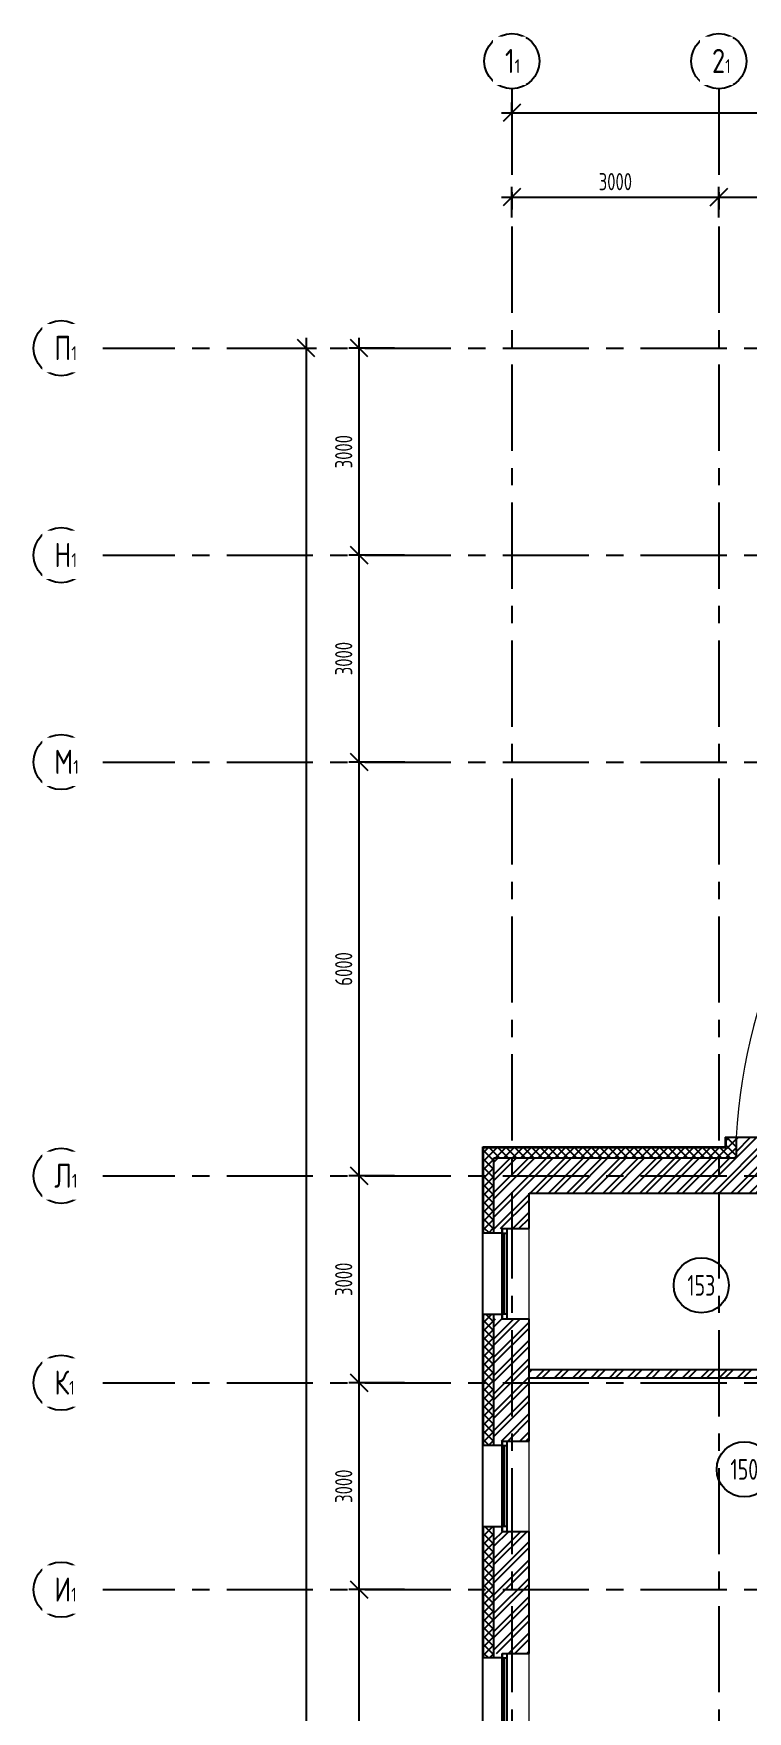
# Model space of a CAD drawing. Header units: millimetres. Extents: x -106726 to 8952771, y -150083 to 686385.
# Drawn here: x -13364 to -3016, y 55629 to 79957 of the extents above; entities that cross this region are included whole.
import ezdxf
from ezdxf.enums import TextEntityAlignment as Align

# ---------------------------------------------------------------- set-up
doc = ezdxf.new("R2018")
doc.units = ezdxf.units.MM
doc.linetypes.add('CENTER', pattern=[2, 1.25, -0.25, 0.25, -0.25])
doc.layers.get('Defpoints').update_dxf_attribs({"color": 8})
doc.layers.add('АР_Названия помещений', color=124, linetype='Continuous', lineweight=5, plot=False)
doc.layers.add('АР_новое окно', color=160, linetype='Continuous')
doc.layers.add('АР_Номер помещения', color=1, linetype='Continuous', lineweight=25)
doc.styles.add('ISOCPEUR', font='isocpeur.ttf', dxfattribs={"width": 0.7})
doc.styles.get("Standard").update_dxf_attribs({"font": 'arial.ttf'})
doc.styles.add('ГОСТ 2.304', font='isocpeur.ttf', dxfattribs={"width": 0.7})
doc.dimstyles.new('СПДС', dxfattribs={"dimscale": 100, "dimtxt": 2.5, "dimasz": 2.5, "dimexe": 1.5, "dimexo": 0, "dimgap": 1, "dimtad": 1, "dimdec": 0, "dimrnd": 1, "dimtxsty": 'ГОСТ 2.304', "dimblk": 'OBLIQUE', "dimcen": 2.5, "dimdle": 1.5, "dimadec": 0, "dimazin": 2, "dimtfac": 0.75, "dimtdec": 0, "dimtmove": 1, "dimatfit": 3, "dimfxl": 1, "dimtolj": 1, "dimarcsym": 1})
pattern_1 = [(45, (-951676.66, 109617.1), (-132.58252, 132.58252), []), (45, (-951588.28, 109617.1), (-132.58252, 132.58252), [])]

# ---------------------------------------------------------------- blocks, each defined once
blk = doc.blocks.new('_Oblique')
at = {"color": 8, "linetype": 'ByBlock', "lineweight": -2}
blk.add_line((-0.5, -0.5), (0.5, 0.5), dxfattribs=at)
blk = doc.blocks.new('*D1051')
at = {"color": 8, "lineweight": -2, "ltscale": 100, "transparency": 16777216}
for p, q in [((-8643, 51245), (-8643, 57545)), ((-7988, 57395), (-8793, 57395)), ((-8219, 51395), (-8793, 51395))]:
    blk.add_line(p, q, dxfattribs=at)
at = {"layer": 'Defpoints', "color": 0, "ltscale": 100, "transparency": 16777216}
for p in [(-8643, 57395), (-7988, 57395), (-8219, 51395)]:
    blk.add_point(p, dxfattribs=at)
at = {"color": 8, "lineweight": -2, "ltscale": 100, "transparency": 16777216, "xscale": 250, "yscale": 250, "zscale": 250}
for p, rotation in [((-8643, 57395), 90), ((-8643, 51395), 270)]:
    blk.add_blockref('_Oblique', p, dxfattribs=dict(at, rotation=rotation))
at = {"color": 8, "ltscale": 100, "transparency": 16777216, "insert": (-8868, 54395), "char_height": 250, "attachment_point": 5, "rotation": 90, "style": 'ГОСТ 2.304'}
blk.add_mtext('\\A1;6000', dxfattribs=at)
blk = doc.blocks.new('*D1052')
at = {"color": 8, "lineweight": -2, "ltscale": 100, "transparency": 16777216}
for p, q in [((-8131, 60395), (-8793, 60395)), ((-8643, 57245), (-8643, 60545)), ((-7988, 57395), (-8793, 57395))]:
    blk.add_line(p, q, dxfattribs=at)
at = {"layer": 'Defpoints', "color": 0, "ltscale": 100, "transparency": 16777216}
for p in [(-8643, 60395), (-8131, 60395), (-7988, 57395)]:
    blk.add_point(p, dxfattribs=at)
at = {"color": 8, "lineweight": -2, "ltscale": 100, "transparency": 16777216, "xscale": 250, "yscale": 250, "zscale": 250}
for p, rotation in [((-8643, 60395), 90), ((-8643, 57395), 270)]:
    blk.add_blockref('_Oblique', p, dxfattribs=dict(at, rotation=rotation))
at = {"color": 8, "ltscale": 100, "transparency": 16777216, "insert": (-8868, 58895), "char_height": 250, "attachment_point": 5, "rotation": 90, "style": 'ГОСТ 2.304'}
blk.add_mtext('\\A1;3000', dxfattribs=at)
blk = doc.blocks.new('*D1053')
at = {"color": 8, "lineweight": -2, "ltscale": 100, "transparency": 16777216}
for p, q in [((-8643, 60245), (-8643, 63545)), ((-8131, 63395), (-8793, 63395)), ((-7988, 60395), (-8793, 60395))]:
    blk.add_line(p, q, dxfattribs=at)
at = {"layer": 'Defpoints', "color": 0, "ltscale": 100, "transparency": 16777216}
for p in [(-8643, 63395), (-8131, 63395), (-7988, 60395)]:
    blk.add_point(p, dxfattribs=at)
at = {"color": 8, "lineweight": -2, "ltscale": 100, "transparency": 16777216, "xscale": 250, "yscale": 250, "zscale": 250}
for p, rotation in [((-8643, 63395), 90), ((-8643, 60395), 270)]:
    blk.add_blockref('_Oblique', p, dxfattribs=dict(at, rotation=rotation))
at = {"color": 8, "ltscale": 100, "transparency": 16777216, "insert": (-8868, 61895), "char_height": 250, "attachment_point": 5, "rotation": 90, "style": 'ГОСТ 2.304'}
blk.add_mtext('\\A1;3000', dxfattribs=at)
blk = doc.blocks.new('*D1054')
at = {"color": 8, "lineweight": -2, "ltscale": 100, "transparency": 16777216}
for p, q in [((-7983, 69395), (-8793, 69395)), ((-8643, 63245), (-8643, 69545)), ((-8131, 63395), (-8793, 63395))]:
    blk.add_line(p, q, dxfattribs=at)
at = {"layer": 'Defpoints', "color": 0, "ltscale": 100, "transparency": 16777216}
for p in [(-8643, 69395), (-7983, 69395), (-8131, 63395)]:
    blk.add_point(p, dxfattribs=at)
at = {"color": 8, "lineweight": -2, "ltscale": 100, "transparency": 16777216, "xscale": 250, "yscale": 250, "zscale": 250}
for p, rotation in [((-8643, 69395), 90), ((-8643, 63395), 270)]:
    blk.add_blockref('_Oblique', p, dxfattribs=dict(at, rotation=rotation))
at = {"color": 8, "ltscale": 100, "transparency": 16777216, "insert": (-8868, 66395), "char_height": 250, "attachment_point": 5, "rotation": 90, "style": 'ГОСТ 2.304'}
blk.add_mtext('\\A1;6000', dxfattribs=at)
blk = doc.blocks.new('*D1042')
at = {"color": 8, "lineweight": -2, "ltscale": 100, "transparency": 16777216}
for p, q in [((-8643, 69245), (-8643, 72545)), ((-8131, 72395), (-8793, 72395)), ((-7988, 69395), (-8793, 69395))]:
    blk.add_line(p, q, dxfattribs=at)
at = {"layer": 'Defpoints', "color": 0, "ltscale": 100, "transparency": 16777216}
for p in [(-8643, 72395), (-8131, 72395), (-7988, 69395)]:
    blk.add_point(p, dxfattribs=at)
at = {"color": 8, "lineweight": -2, "ltscale": 100, "transparency": 16777216, "xscale": 250, "yscale": 250, "zscale": 250}
for p, rotation in [((-8643, 72395), 90), ((-8643, 69395), 270)]:
    blk.add_blockref('_Oblique', p, dxfattribs=dict(at, rotation=rotation))
at = {"color": 8, "ltscale": 100, "transparency": 16777216, "insert": (-8868, 70895), "char_height": 250, "attachment_point": 5, "rotation": 90, "style": 'ГОСТ 2.304'}
blk.add_mtext('\\A1;3000', dxfattribs=at)
blk = doc.blocks.new('*D1043')
at = {"color": 8, "lineweight": -2, "ltscale": 100, "transparency": 16777216}
for p, q in [((-8643, 72245), (-8643, 75545)), ((-8131, 75395), (-8793, 75395)), ((-7988, 72395), (-8793, 72395))]:
    blk.add_line(p, q, dxfattribs=at)
at = {"layer": 'Defpoints', "color": 0, "ltscale": 100, "transparency": 16777216}
for p in [(-8643, 75395), (-8131, 75395), (-7988, 72395)]:
    blk.add_point(p, dxfattribs=at)
at = {"color": 8, "lineweight": -2, "ltscale": 100, "transparency": 16777216, "xscale": 250, "yscale": 250, "zscale": 250}
for p, rotation in [((-8643, 75395), 90), ((-8643, 72395), 270)]:
    blk.add_blockref('_Oblique', p, dxfattribs=dict(at, rotation=rotation))
at = {"color": 8, "ltscale": 100, "transparency": 16777216, "insert": (-8868, 73895), "char_height": 250, "attachment_point": 5, "rotation": 90, "style": 'ГОСТ 2.304'}
blk.add_mtext('\\A1;3000', dxfattribs=at)
blk = doc.blocks.new('*D1044')
at = {"color": 8, "lineweight": -2, "ltscale": 100, "transparency": 16777216}
for p, q in [((-9413, 75545), (-9413, 27330)), ((-9469, 75395), (-9263, 75395)), ((-9469, 27480), (-9263, 27480))]:
    blk.add_line(p, q, dxfattribs=at)
at = {"layer": 'Defpoints', "color": 0, "ltscale": 100, "transparency": 16777216}
for p in [(-9469, 75395), (-9469, 27480), (-9413, 27480)]:
    blk.add_point(p, dxfattribs=at)
at = {"color": 8, "lineweight": -2, "ltscale": 100, "transparency": 16777216, "xscale": 250, "yscale": 250, "zscale": 250}
for p, rotation in [((-9413, 75395), 90), ((-9413, 27480), 270)]:
    blk.add_blockref('_Oblique', p, dxfattribs=dict(at, rotation=rotation))
at = {"color": 8, "ltscale": 100, "transparency": 16777216, "insert": (-9638, 51438), "char_height": 250, "attachment_point": 5, "rotation": 90, "style": 'ГОСТ 2.304'}
blk.add_mtext('\\A1;47915', dxfattribs=at)
blk = doc.blocks.new('*D1034')
at = {"color": 8, "lineweight": -2, "ltscale": 100, "transparency": 16777216}
for p, q in [((-6430, 77291), (-6430, 77735)), ((-3430, 77291), (-3430, 77735)), ((-6580, 77585), (-3280, 77585))]:
    blk.add_line(p, q, dxfattribs=at)
at = {"layer": 'Defpoints', "color": 0, "ltscale": 100, "transparency": 16777216}
for p in [(-3430, 77585), (-6430, 77291), (-3430, 77291)]:
    blk.add_point(p, dxfattribs=at)
at = {"color": 8, "lineweight": -2, "ltscale": 100, "transparency": 16777216, "xscale": 250, "yscale": 250, "zscale": 250, "rotation": 180}
blk.add_blockref('_Oblique', (-6430, 77585), dxfattribs=at)
at = {"color": 8, "lineweight": -2, "ltscale": 100, "transparency": 16777216, "xscale": 250, "yscale": 250, "zscale": 250}
blk.add_blockref('_Oblique', (-3430, 77585), dxfattribs=at)
at = {"color": 8, "ltscale": 100, "transparency": 16777216, "insert": (-4930, 77810), "char_height": 250, "attachment_point": 5, "style": 'ГОСТ 2.304'}
blk.add_mtext('\\A1;3000', dxfattribs=at)
blk = doc.blocks.new('*D1035')
at = {"color": 8, "lineweight": -2, "ltscale": 100, "transparency": 16777216}
for p, q in [((-430, 78555), (-430, 77435)), ((-3430, 77291), (-3430, 77735)), ((-3580, 77585), (-280, 77585))]:
    blk.add_line(p, q, dxfattribs=at)
at = {"layer": 'Defpoints', "color": 0, "ltscale": 100, "transparency": 16777216}
for p in [(-430, 78555), (-430, 77585), (-3430, 77291)]:
    blk.add_point(p, dxfattribs=at)
at = {"color": 8, "lineweight": -2, "ltscale": 100, "transparency": 16777216, "xscale": 250, "yscale": 250, "zscale": 250, "rotation": 180}
blk.add_blockref('_Oblique', (-3430, 77585), dxfattribs=at)
at = {"color": 8, "lineweight": -2, "ltscale": 100, "transparency": 16777216, "xscale": 250, "yscale": 250, "zscale": 250}
blk.add_blockref('_Oblique', (-430, 77585), dxfattribs=at)
at = {"color": 8, "ltscale": 100, "transparency": 16777216, "insert": (-1930, 77810), "char_height": 250, "attachment_point": 5, "style": 'ГОСТ 2.304'}
blk.add_mtext('\\A1;3000', dxfattribs=at)
blk = doc.blocks.new('*U609')
at = {"layer": 'АР_новое окно', "color": 8, "lineweight": 20}
for p, q in [((0, 1310), (-70, 1310)), ((0, 0), (-70, 0))]:
    blk.add_line(p, q, dxfattribs=at)
at = {"layer": 'АР_новое окно', "color": 8}
for p, q in [((-70, 1310), (-70, 0)), ((-70, 0), (-70, 1310)), ((0, 1240), (-70, 1240)), ((-35, 1240), (-35, 70)), ((0, 1310), (0, 0)), ((0, 70), (-70, 70))]:
    blk.add_line(p, q, dxfattribs=at)
blk = doc.blocks.new('*D1001')
at = {"color": 8, "lineweight": -2, "ltscale": 100, "transparency": 16777216}
for p, q in [((-6430, 78807), (-6430, 78957)), ((57080, 78807), (57080, 78957)), ((-6580, 78807), (57230, 78807))]:
    blk.add_line(p, q, dxfattribs=at)
at = {"layer": 'Defpoints', "color": 0, "ltscale": 100, "transparency": 16777216}
for p in [(-6430, 78807), (57080, 78807), (57080, 78807)]:
    blk.add_point(p, dxfattribs=at)
at = {"color": 8, "lineweight": -2, "ltscale": 100, "transparency": 16777216, "xscale": 250, "yscale": 250, "zscale": 250, "rotation": 180}
blk.add_blockref('_Oblique', (-6430, 78807), dxfattribs=at)
at = {"color": 8, "lineweight": -2, "ltscale": 100, "transparency": 16777216, "xscale": 250, "yscale": 250, "zscale": 250}
blk.add_blockref('_Oblique', (57080, 78807), dxfattribs=at)
at = {"color": 8, "ltscale": 100, "transparency": 16777216, "insert": (25325, 79032), "char_height": 250, "attachment_point": 5, "style": 'ГОСТ 2.304'}
blk.add_mtext('\\A1;63510', dxfattribs=at)
blk = doc.blocks.new('*U535')
at = {"layer": 'АР_Номер помещения', "color": 8}
blk.add_circle((1759, -1666), 400, dxfattribs=at)
at = {"color": 8, "style": 'ISOCPEUR', "width": 0.7, "flags": 1}
blk.add_attdef('КАТЕГОРИЯ', (-499, -2092), '', height=250, dxfattribs=at)
at = {"layer": 'АР_Номер помещения', "color": 8, "style": 'ISOCPEUR', "width": 0.7}
blk.add_attdef('НОМЕР_ПОМЕЩЕНИЯ', text='', height=300, dxfattribs=at).set_placement((1759, -1666), align=Align.MIDDLE_CENTER)
blk = doc.blocks.new('*U536')
at = {"layer": 'АР_Номер помещения', "color": 8}
blk.add_circle((2383, -1162), 400, dxfattribs=at)
at = {"color": 8, "style": 'ISOCPEUR', "width": 0.7, "flags": 1}
blk.add_attdef('КАТЕГОРИЯ', (-499, -2092), '', height=250, dxfattribs=at)
at = {"layer": 'АР_Номер помещения', "color": 8, "style": 'ISOCPEUR', "width": 0.7}
blk.add_attdef('НОМЕР_ПОМЕЩЕНИЯ', text='', height=300, dxfattribs=at).set_placement((2383, -1162), align=Align.MIDDLE_CENTER)

msp = doc.modelspace()

# ---------------------------------------------------------------- hatches: boundary and pattern name
at = {"ltscale": 100}
h = msp.add_hatch(dxfattribs=at)
h.set_pattern_fill('ANSI37', color=256, scale=700)
h.set_pattern_definition([(45, (-982729.71, 98457.145), (-61.871843, 61.871843), []), (135, (-982729.71, 98457.145), (-61.871843, -61.871843), [])])
h.paths.add_polyline_path([(-6839.8, 62748.4), (-6690.1, 62748.4), (-6839.7, 62748.4), (-6839.7, 62565), (-6690.1, 62565), (-6689.9, 63655), (-3180.3, 63655), (-3180.3, 63955), (-3330.3, 63955), (-3330.3, 63805), (-6839.9, 63805)])
h = msp.add_hatch(dxfattribs=at)
h.set_pattern_fill('ANSI32', color=256, scale=500)
h.set_pattern_definition(pattern_1)
h.paths.add_polyline_path([(-2490.1, 63655), (-2613.4, 63655), (-2613.4, 63955), (-3180.3, 63955), (-3180.3, 63655), (-6690.1, 63655.1), (-6690.1, 62630), (-6180.1, 62630), (-6180.1, 63145), (-2490.1, 63144.7)])
h = msp.add_hatch(dxfattribs=at)
h.set_pattern_fill('ANSI37', color=256, scale=700)
h.set_pattern_definition([(45, (-976790.15, 99707.145), (-61.871843, 61.871843), []), (135, (-976790.15, 99707.145), (-61.871843, -61.871843), [])])
h.paths.add_polyline_path([(-6840.1, 61385), (-6690, 61385), (-6690.1, 61385), (-6840.1, 61385)])
h.paths.add_polyline_path([(-6690.1, 52032.3), (-6840.1, 52032.3), (-6840.1, 50985), (-900.2, 50985), (-900.2, 50885), (-750.2, 50885), (-750.2, 51135), (-6690.1, 51135)])
h.paths.add_polyline_path([(-6690.1, 52135), (-6840.1, 52135), (-6840.1, 52032.3), (-6690.1, 52032.3)])
h.paths.add_polyline_path([(-6690.1, 55225), (-6840.1, 55225), (-6840.1, 53315), (-6690.1, 53315)])
h.paths.add_polyline_path([(-6690.1, 58305), (-6840.1, 58305), (-6840.1, 56405), (-6690.1, 56405)])
h.paths.add_polyline_path([(-6840.1, 59485), (-6690.1, 59485), (-6690.1, 61385), (-6840.1, 61385)])
h = msp.add_hatch(dxfattribs=at)
h.set_pattern_fill('ANSI32', color=256, scale=500)
h.set_pattern_definition(pattern_1)
h.paths.add_polyline_path([(-6180.1, 61320), (-6690.1, 61320), (-6690.1, 59550), (-6180.1, 59550)])
h = msp.add_hatch(dxfattribs=at)
h.set_pattern_fill('ANSI32', color=256, scale=500)
h.set_pattern_definition([(45, (-951667.16, 109511.44), (-132.58252, 132.58252), []), (45, (-951578.77, 109511.44), (-132.58252, 132.58252), [])])
h.paths.add_polyline_path([(-1027.4, 60796.6), (-951.5, 60796.6), (-951.5, 60916.6), (-1147.4, 60916.6), (-1147.4, 60586.3), (-6180.1, 60586.2), (-6180.1, 60466.2), (-1027.4, 60466.3)])
h = msp.add_hatch(dxfattribs=at)
h.set_pattern_fill('ANSI32', color=256, scale=500)
h.set_pattern_definition(pattern_1)
h.paths.add_polyline_path([(-6180.1, 58240), (-6690.1, 58240), (-6690.1, 56470), (-6180.1, 56470)])

# ---------------------------------------------------------------- linework, layer by layer
at = {"linetype": 'CENTER', "ltscale": 1000}
for p, q in [((-6430.1, 79157.5), (-6430.1, 23425.1)), ((-3430.1, 79157.5), (-3430.1, 23425.1)), ((-12563.8, 75395), (70614.6, 75395)), ((-12563.8, 72395), (70614.6, 72395)), ((-12563.8, 69395), (70614.6, 69395)), ((-12563.8, 63395), (70614.6, 63395)), ((-12563.8, 60395), (70614.6, 60395)), ((-12563.8, 57395), (70614.6, 57395))]:
    msp.add_line(p, q, dxfattribs=at)
at = {"ltscale": 100}
for p, q in [((-6850.1, 63815), (-3340.3, 63815)), ((-6850.1, 62705.7), (-6850.1, 63815)), ((-6840.1, 63805), (-3330.3, 63805)), ((-6840.1, 62705.7), (-6840.1, 63805)), ((-3180.3, 63955), (-2613.4, 63955)), ((-6690.1, 62565), (-6690.1, 63655)), ((-6690.1, 63655), (-3180.3, 63655)), ((-6180.1, 62630), (-6180.1, 63145)), ((-6180.1, 63145), (-2490.1, 63145)), ((-6850.1, 61385), (-6850.1, 62748.4)), ((-6840.1, 62565), (-6840.1, 62748.4)), ((-6571.1, 62565), (-6690.1, 62565)), ((-6571.1, 62630), (-6180.1, 62630)), ((-6571.1, 62565), (-6571.1, 62630)), ((-6850.1, 53315), (-6850.1, 61385)), ((-6840.1, 59485), (-6840.1, 61385)), ((-6690.1, 59485), (-6690.1, 61385)), ((-6571.1, 61385), (-6690.1, 61385)), ((-6571.1, 61320), (-6571.1, 61385)), ((-6571.1, 61320), (-6180.1, 61320)), ((-6180.1, 59550), (-6180.1, 61320)), ((-6571.1, 59485), (-6690.1, 59485)), ((-6571.1, 59550), (-6180.1, 59550)), ((-6571.1, 59485), (-6571.1, 59550)), ((-6840.1, 56405), (-6840.1, 58305)), ((-6690.1, 56405), (-6690.1, 58305)), ((-6571.1, 58305), (-6690.1, 58305)), ((-6571.1, 58240), (-6571.1, 58305)), ((-6571.1, 58240), (-6180.1, 58240)), ((-6180.1, 56470), (-6180.1, 58240)), ((-6571.1, 56470), (-6180.1, 56470)), ((-6571.1, 56405), (-6571.1, 56470)), ((-6571.1, 56405), (-6690.1, 56405))]:
    msp.add_line(p, q, dxfattribs=at)
at = {"lineweight": 15, "ltscale": 100}
for p, q in [((-6180.1, 61320), (-6180.1, 62630)), ((-6180.1, 58240), (-6180.1, 59550)), ((-6180.1, 55160), (-6180.1, 56470))]:
    msp.add_line(p, q, dxfattribs=at)
at = {"linetype": 'Continuous', "ltscale": 100}
for p, q in [((-6180.1, 60586.2), (-1147.4, 60586.3)), ((-6180.1, 60466.2), (-1027.4, 60466.3))]:
    msp.add_line(p, q, dxfattribs=at)
at = {"ltscale": 100}
for points in [[(-3340.3, 63955), (-3340.3, 63815)], [(-3340.3, 63955), (-3180.3, 63955)], [(-3330.3, 63955), (-3330.3, 63805)], [(-3180.3, 63955), (-3180.3, 63655)], [(-6689.7, 62565), (-6850.1, 62565)], [(-6690.1, 61385), (-6850.1, 61385)], [(-6690.1, 59485), (-6850.1, 59485)], [(-6690.1, 58305), (-6850.1, 58305)], [(-6690.1, 56405), (-6850.1, 56405)]]:
    msp.add_lwpolyline(points, dxfattribs=at)
at = {"ltscale": 0.5}
for centre in [(-6430.1, 79557.5), (-3430.1, 79557.5), (-12963.8, 75395), (-12963.8, 72395), (-12963.8, 69395), (-12963.8, 63395), (-12963.8, 60395), (-12963.8, 57395)]:
    msp.add_circle(centre, 400, dxfattribs=at)
at = {"lineweight": 18, "ltscale": 100}
msp.add_arc((5569.9, 63395), 8768.1, 93.66184, 176.33816, dxfattribs=at)

# ---------------------------------------------------------------- block references
at = {"xscale": -1, "rotation": 180}
for p in [(-6501.1, 62630), (-6501.1, 59550), (-6501.1, 56470)]:
    msp.add_blockref('*U609', p, dxfattribs=at)
ref = msp.add_blockref('*U535', (-5443.8, 63474.2))
ref.add_attrib('НОМЕР_ПОМЕЩЕНИЯ', '153', dxfattribs={"layer": 'АР_Номер помещения', "color": 8, "height": 300, "style": 'ISOCPEUR', "width": 0.7}).set_placement((-3684.4, 61807.8), align=Align.MIDDLE_CENTER)
lines = msp.add_mtext('\\W0.8000;', dxfattribs={"layer": 'АР_Названия помещений', "color": 8, "insert": (-3592.6, 62395.8), "char_height": 2696.65, "width": 926.94, "attachment_point": 1})
ref.add_attrib('ИМЯ_ПОМЕЩЕНИЯ', '', (-3592.6, 62395.8), dxfattribs={"flags": 104}).embed_mtext(lines)
ref = msp.add_blockref('*U536', (-5443.9, 60301.1))
ref.add_attrib('НОМЕР_ПОМЕЩЕНИЯ', '150', dxfattribs={"layer": 'АР_Номер помещения', "color": 8, "height": 300, "style": 'ISOCPEUR', "width": 0.7}).set_placement((-3061.1, 59138.8), align=Align.MIDDLE_CENTER)
lines = msp.add_mtext('\\W0.8000;', dxfattribs={"layer": 'АР_Названия помещений', "color": 8, "insert": (-3112.6, 58102.3), "char_height": 2696.65, "width": 926.94, "attachment_point": 1})
ref.add_attrib('ИМЯ_ПОМЕЩЕНИЯ', '', (-3112.6, 58102.3), dxfattribs={"flags": 104}).embed_mtext(lines)

# ---------------------------------------------------------------- dimensions: what is measured, and where the dimension line sits
at = {"ltscale": 100}
for base, p1, p2, picture, middle in [((-430.1, 77585.1), (-3430.1, 77291.2), (-430.1, 78554.9), '*D1035', (-1930.1, 77810.1)), ((-3430.1, 77585.1), (-6430.1, 77291.2), (-3430.1, 77291.2), '*D1034', (-4930.1, 77810.1))]:
    dim = msp.add_linear_dim(base=base, p1=p1, p2=p2, dimstyle='СПДС', override={"dimclrd": 8, "dimclre": 8, "dimclrt": 8}, dxfattribs=at)
    dim.commit()
    dim.dimension.update_dxf_attribs({"geometry": picture, "text_midpoint": middle})
for base, p1, p2, picture, middle in [((-9413.3, 27480), (-9469.1, 75395), (-9469.1, 27480), '*D1044', (-9638.3, 51437.5)), ((-8642.7, 75395), (-7988.5, 72395), (-8131.5, 75395), '*D1043', (-8867.7, 73895)), ((-8642.7, 72395), (-7988.5, 69395), (-8131.5, 72395), '*D1042', (-8867.7, 70895)), ((-8642.7, 69395), (-8131.5, 63395), (-7983.3, 69395), '*D1054', (-8867.7, 66395)), ((-8642.7, 63395), (-7988.5, 60395), (-8131.5, 63395), '*D1053', (-8867.7, 61895)), ((-8642.7, 60395), (-7988.5, 57395), (-8131.5, 60395), '*D1052', (-8867.7, 58895)), ((-8642.7, 57395), (-8219.3, 51395), (-7988.5, 57395), '*D1051', (-8867.7, 54395))]:
    dim = msp.add_linear_dim(base=base, p1=p1, p2=p2, angle=90, dimstyle='СПДС', override={"dimclrd": 8, "dimclre": 8, "dimclrt": 8}, dxfattribs=at)
    dim.commit()
    dim.dimension.update_dxf_attribs({"geometry": picture, "text_midpoint": middle})

# ---------------------------------------------------------------- next in the draw order: texts
at = {"char_height": 350, "attachment_point": 1, "line_spacing_factor": 1.149209, "style": 'ГОСТ 2.304', "bg_fill": 2}
for s, insert, width in [('{\\W0.8;1\\H0.57143x;1}', (-6529.9, 79735.2), 123.867), ('{\\W0.8;2\\H0.57143x;1}', (-3529.9, 79735.2), 123.867), ('{\\W0.8;П\\H0.57143x;1}', (-13063.6, 75572.8), 528.82), ('{\\W0.8;Н\\H0.57143x;1}', (-13063.6, 72572.8), 528.82), ('{\\W0.8;М\\H0.57143x;1}', (-13063.6, 69572.8), 528.82), ('{\\W0.8;Л\\H0.57143x;1}', (-13063.6, 63572.8), 528.82), ('{\\W0.8;К\\H0.57143x;1}', (-13063.6, 60572.8), 528.82), ('{\\W0.8;И\\H0.57143x;1}', (-13063.6, 57572.8), 528.82)]:
    msp.add_mtext(s, dxfattribs=dict(at, insert=insert, width=width))

# ---------------------------------------------------------------- next in the draw order: dimensions: what is measured, and where the dimension line sits
at = {"ltscale": 100}
dim = msp.add_linear_dim(base=(57079.9, 78807.5), p1=(-6430.1, 78807.5), p2=(57079.9, 78807.5), dimstyle='СПДС', override={"dimclrd": 8, "dimclre": 8, "dimclrt": 8}, dxfattribs=at)
dim.commit()
dim.dimension.update_dxf_attribs({"geometry": '*D1001', "text_midpoint": (25324.9, 79032.5)})

doc.saveas('drawing.dxf')
